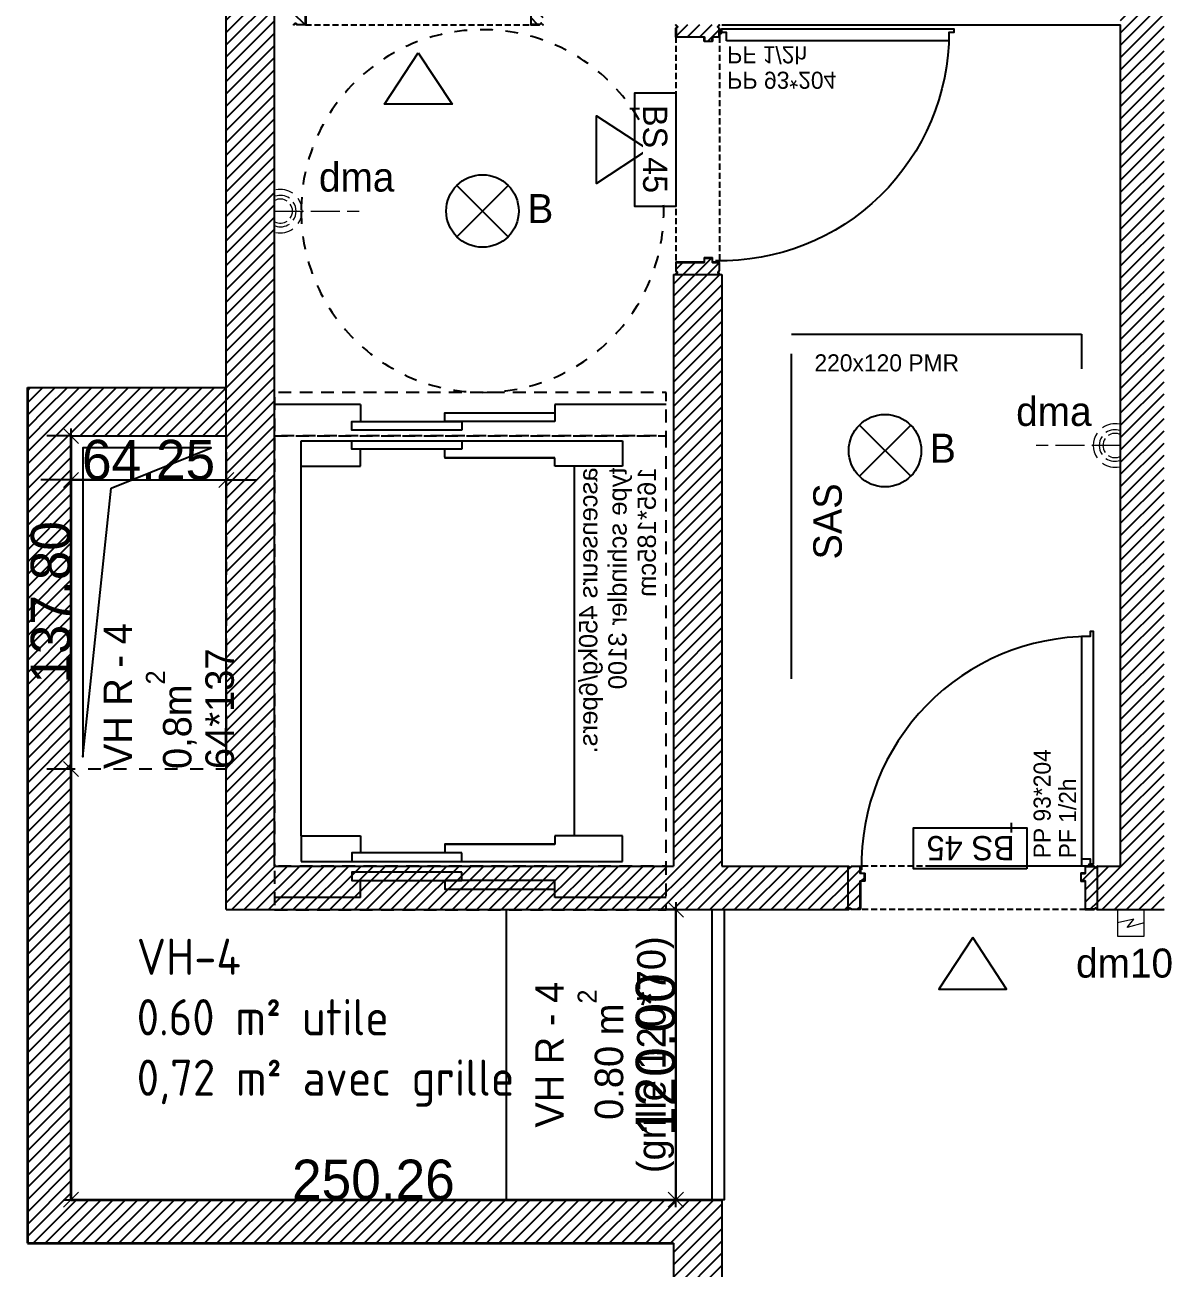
# Model space of a CAD drawing. Header units: centimetres. Extents: x -58072 to 12532, y -30603 to 6224.
# Drawn here: x 4732 to 5203, y 4182 to 4696 of the extents above; entities that cross this region are included whole.
import ezdxf

# ---------------------------------------------------------------- set-up
doc = ezdxf.new("R2010")
doc.units = ezdxf.units.CM
doc.header["$PDMODE"] = 67
for name, pattern in [('ACAD_ISO02W100', [15, 12, -3]), ('Style de ligne -13', [0.147638, 0.098425, -0.049213]), ('Style de ligne -17', [0.347222, 0.20828, -0.138942]), ('Style de ligne -5', [0.20828, 0.069425, -0.138855]), ('VW-01', [0.41656, 0.20828, -0.20828])]:
    doc.linetypes.add(name, pattern=pattern)
doc.layers.get('0').update_dxf_attribs({"color": 252})
for name, color, linetype in [('B BATI-fluides-gaine', 252, 'Continuous'), ('B GÈnÈral_Hatch', 252, 'Continuous'), ('B Général', 252, 'Continuous'), ('C ANNOTATIONS-PMR', 252, 'Style de ligne -5'), ('C ANNOTATIONS-prestations', 252, 'Continuous'), ('prlm-VMC', 93, 'Continuous')]:
    doc.layers.add(name, color=color, linetype=linetype)
doc.layers.add('prlm-ELEC-CFO', color=1, linetype='Continuous', lineweight=25)
doc.layers.add('prlm-ELEC-SSI', color=6, linetype='Continuous', lineweight=25)
doc.layers.add('prlm-ZEROPLOT', color=254, linetype='Continuous', plot=False)
doc.styles.add('Arial', font='arial.ttf', dxfattribs={"height": 12})
doc.styles.add('Eurostile', font='Eurosti.TTF')
doc.styles.add('Eurostile (bold)', font='Eurostib.TTF')
doc.styles.add('Eurostile (italic)', font='Eurostib.TTF')
doc.styles.add('prlm-elec-cfo', font='comic.ttf', dxfattribs={"height": 12})
doc.styles.add('prlm-elec-ssi', font='comic.ttf', dxfattribs={"height": 12})
doc.styles.get("Standard").update_dxf_attribs({"font": 'isocp.shx', "height": 12})
doc.dimstyles.new('100é', dxfattribs={"dimtxt": 14.118001, "dimasz": 6.232178, "dimexe": 10, "dimexo": 25, "dimgap": 1, "dimtad": 1, "dimdec": 1, "dimtxsty": 'Eurostile', "dimblk": 'A 60.VW_SLASH', "dimblk1": 'A 60.VW_SLASH', "dimblk2": 'A 60.VW_SLASH', "dimcen": 0, "dimdle": 10, "dimazin": 0, "dimtfac": 1, "dimtdec": 1, "dimtix": 1, "dimtmove": 0, "dimatfit": 0, "dimldrblk": 'A 60.VW_FILLEDARROW', "dimfxl": 25, "dimfxlon": 1, "dimfrac": 2, "dimtolj": 1, "dimarcsym": 0})
pattern_1 = [(45, (0, 0), (2.4253472, -2.6458333), [])]

# ---------------------------------------------------------------- blocks, each defined once
blk = doc.blocks.new('A 60.Ascenseur 162.185')
at = {"layer": 'B Général'}
for p, q in [((35.5, -5), (0, -5)), ((35.5, -5), (35.5, -12.06)), ((116, -5), (116, -8.53)), ((161.98, -5), (116, -5)), ((70.5, -12.06), (70.5, -8.53)), ((70.5, -8.53), (116, -8.53)), ((116, -8.53), (116, -12.06)), ((32, -15.58), (32, -12.06)), ((32, -12.06), (77.5, -12.06)), ((116, -12.06), (70.5, -12.06)), ((77.5, -12.06), (77.5, -15.58)), ((11, -20), (144, -20)), ((11, -30.58), (11, -20)), ((77.5, -15.58), (32, -15.58)), ((32, -23.53), (32, -20)), ((32, -20), (77.5, -20)), ((77.5, -20), (77.5, -23.53)), ((144, -20), (144, -30.58)), ((77.5, -23.53), (32, -23.53)), ((35.5, -30.58), (35.5, -23.53)), ((70.5, -26.81), (70.5, -23.53)), ((11, -30.58), (35.5, -30.58)), ((70.5, -27.06), (116, -27.06)), ((116, -30.58), (116, -27.06)), ((144, -30.58), (116, -30.58)), ((11, -183.42), (35.5, -183.42)), ((11, -183.42), (11, -194)), ((35.5, -183.42), (35.5, -190.47)), ((144, -183.42), (116, -183.42)), ((116, -183.42), (116, -186.94)), ((144, -194), (144, -183.42)), ((70.5, -186.94), (116, -186.94)), ((70.5, -187.19), (70.5, -190.47)), ((11, -194), (144, -194)), ((77.5, -190.47), (32, -190.47)), ((32, -190.47), (32, -194)), ((32, -194), (77.5, -194)), ((77.5, -194), (77.5, -190.47)), ((77.5, -198.42), (32, -198.42)), ((32, -198.42), (32, -201.94)), ((77.5, -201.94), (77.5, -198.42)), ((32, -201.94), (77.5, -201.94)), ((35.5, -209), (35.5, -201.94)), ((116, -201.94), (70.5, -201.94)), ((70.5, -201.94), (70.5, -205.47)), ((70.5, -205.47), (116, -205.47)), ((116, -205.47), (116, -201.94)), ((116, -209), (116, -205.47)), ((35.5, -209), (0, -209)), ((162, -209), (116, -209))]:
    blk.add_line(p, q, dxfattribs=at)
at = {"layer": 'B Général', "linetype": 'Continuous'}
for p, q in [((11, -30.58), (11, -183.42)), ((124, -183.42), (124, -30.58))]:
    blk.add_line(p, q, dxfattribs=at)
at = {"layer": 'B Général', "linetype": 'Style de ligne -17', "ltscale": 25.4, "flags": 128}
for points in [[(0, 0), (162, 0), (162, -18), (0, -18)], [(0, -18), (162, -18), (162, -196), (0, -196)], [(0, -196), (162, -196), (162, -214), (0, -214)]]:
    blk.add_lwpolyline(points, close=True, dxfattribs=at)
at = {"layer": 'B Général', "flags": 128}
for points in [[(116, -12.06), (70.5, -12.06), (70.5, -8.53), (116, -8.53), (116, -12.06)], [(77.5, -15.58), (32, -15.58), (32, -12.06), (77.5, -12.06), (77.5, -15.58)], [(77.5, -23.53), (32, -23.53), (32, -20), (77.5, -20), (77.5, -23.53)], [(116, -27.06), (70.5, -27.06), (70.5, -27.06), (116, -27.06), (116, -27.06)], [(116, -186.94), (70.5, -186.94), (70.5, -186.94), (116, -186.94), (116, -186.94)], [(77.5, -190.47), (32, -190.47), (32, -194), (77.5, -194), (77.5, -190.47)], [(77.5, -198.42), (32, -198.42), (32, -201.94), (77.5, -201.94), (77.5, -198.42)], [(116, -201.94), (70.5, -201.94), (70.5, -205.47), (116, -205.47), (116, -201.94)]]:
    blk.add_lwpolyline(points, dxfattribs=at)
at = {"layer": 'B Général', "linetype": 'VW-01', "ltscale": 25.4}
blk.add_circle((86, -289), 75, dxfattribs=at)
at = {"layer": 'C ANNOTATIONS-prestations', "insert": (125.95, -182.94), "char_height": 7.5758, "attachment_point": 1, "rotation": 90, "line_spacing_factor": 0.959385, "style": 'Arial'}
blk.add_mtext('ascenseurs 450kg/6pers.\\Ptype schindler 3100\\P165*185cm', dxfattribs=at)
blk = doc.blocks.new('A 60.PP 93_204 PF1_2h mur20')
at = {"layer": 'B GÈnÈral_Hatch', "linetype": 'Continuous'}
h = blk.add_hatch(dxfattribs=at)
h.set_pattern_fill('50_BETON', color=256, style=0, pattern_type=2)
h.set_pattern_definition(pattern_1)
edge = h.paths.add_edge_path()
edge.add_line((-51.6, -8.95), (-50.94, -8.37))
edge.add_line((-50.94, -8.37), (-50.93, -8.36))
edge.add_arc((-50.79, -8.52), 0.2, 48.9909, 131.0091, ccw=False)
edge.add_line((-50.66, -8.36), (-50.65, -8.37))
edge.add_line((-50.65, -8.37), (-50.1, -8.86))
edge.add_line((-50.1, -8.86), (-50.1, -8.86))
edge.add_arc((-50.06, -8.82), 0.05, 228.9909, 270)
edge.add_line((-50.06, -8.87), (-50.06, -8.87))
edge.add_line((-50.06, -8.87), (-46.7, -8.87))
edge.add_line((-46.7, -8.87), (-46.69, -8.87))
edge.add_arc((-46.69, -8.83), 0.0435, 270, 360)
edge.add_line((-46.65, -8.83), (-46.65, 2.7))
edge.add_arc((-46.48, 2.7), 0.174, 90, 180, ccw=False)
edge.add_line((-46.48, 2.87), (-46.45, 2.87))
edge.add_line((-46.45, 2.87), (-44.9, 2.87))
edge.add_line((-44.9, 2.87), (-44.89, 2.87))
edge.add_arc((-44.89, 2.91), 0.0435, 270, 360)
edge.add_line((-44.85, 2.91), (-44.85, 5.96))
edge.add_arc((-44.89, 5.96), 0.0435, 0, 90)
edge.add_line((-44.89, 6), (-44.9, 6))
edge.add_line((-44.9, 6), (-46.45, 6))
edge.add_line((-46.45, 6), (-46.48, 6))
edge.add_arc((-46.48, 6.17), 0.174, 180, 270, ccw=False)
edge.add_line((-46.65, 6.17), (-46.65, 8.83))
edge.add_arc((-46.69, 8.83), 0.0435, 0, 90)
edge.add_line((-46.69, 8.87), (-46.7, 8.87))
edge.add_line((-46.7, 8.87), (-50.06, 8.87))
edge.add_line((-50.06, 8.87), (-50.06, 8.87))
edge.add_arc((-50.06, 8.82), 0.05, 90, 131.0091)
edge.add_line((-50.1, 8.86), (-50.1, 8.86))
edge.add_line((-50.1, 8.86), (-50.65, 8.37))
edge.add_line((-50.65, 8.37), (-50.66, 8.37))
edge.add_arc((-50.79, 8.52), 0.2, 233.0967, 311.0091, ccw=False)
edge.add_line((-50.91, 8.36), (-50.92, 8.36))
edge.add_line((-50.92, 8.36), (-51.44, 8.81))
edge.add_line((-51.44, 8.81), (-51.44, 8.81))
edge.add_line((-51.44, 8.81), (-51.6, 8.95))
edge.add_line((-51.6, 8.95), (-51.6, -8.95))
h = blk.add_hatch(dxfattribs=at)
h.set_pattern_fill('50_BETON', color=256, style=0, pattern_type=2)
h.set_pattern_definition(pattern_1)
edge = h.paths.add_edge_path()
edge.add_line((51.6, -8.95), (50.94, -8.37))
edge.add_line((50.94, -8.37), (50.93, -8.36))
edge.add_arc((50.79, -8.52), 0.2, 48.9909, 131.0091)
edge.add_line((50.66, -8.36), (50.65, -8.37))
edge.add_line((50.65, -8.37), (50.1, -8.86))
edge.add_line((50.1, -8.86), (50.1, -8.86))
edge.add_arc((50.06, -8.82), 0.05, 270, 311.0091, ccw=False)
edge.add_line((50.06, -8.87), (50.06, -8.87))
edge.add_line((50.06, -8.87), (46.7, -8.87))
edge.add_line((46.7, -8.87), (46.69, -8.87))
edge.add_arc((46.69, -8.83), 0.0435, 180, 270, ccw=False)
edge.add_line((46.65, -8.83), (46.65, 2.7))
edge.add_arc((46.48, 2.7), 0.174, 0, 90)
edge.add_line((46.48, 2.87), (46.45, 2.87))
edge.add_line((46.45, 2.87), (44.9, 2.87))
edge.add_line((44.9, 2.87), (44.89, 2.87))
edge.add_arc((44.89, 2.91), 0.0435, 180, 270, ccw=False)
edge.add_line((44.85, 2.91), (44.85, 5.96))
edge.add_arc((44.89, 5.96), 0.0435, 90, 180, ccw=False)
edge.add_line((44.89, 6), (44.9, 6))
edge.add_line((44.9, 6), (46.45, 6))
edge.add_line((46.45, 6), (46.48, 6))
edge.add_arc((46.48, 6.17), 0.174, 270, 360)
edge.add_line((46.65, 6.17), (46.65, 8.83))
edge.add_arc((46.69, 8.83), 0.0435, 90, 180, ccw=False)
edge.add_line((46.69, 8.87), (46.7, 8.87))
edge.add_line((46.7, 8.87), (50.06, 8.87))
edge.add_line((50.06, 8.87), (50.06, 8.87))
edge.add_arc((50.06, 8.82), 0.05, 48.9909, 90, ccw=False)
edge.add_line((50.1, 8.86), (50.1, 8.86))
edge.add_line((50.1, 8.86), (50.65, 8.37))
edge.add_line((50.65, 8.37), (50.66, 8.37))
edge.add_arc((50.79, 8.52), 0.2, 228.9909, 306.9033)
edge.add_line((50.91, 8.36), (50.92, 8.36))
edge.add_line((50.92, 8.36), (51.44, 8.81))
edge.add_line((51.44, 8.81), (51.44, 8.81))
edge.add_line((51.44, 8.81), (51.6, 8.95))
edge.add_line((51.6, 8.95), (51.6, -8.95))
at = {"layer": 'B Général', "linetype": 'Style de ligne -13', "ltscale": 25.4}
for p, q in [((46.7, 9), (-46.7, 9)), ((46.7, -9), (-46.7, -9))]:
    blk.add_line(p, q, dxfattribs=at)
at = {"layer": 'B Général', "linetype": 'Continuous', "flags": 128}
for points in [[(45, 12), (48.5, 12), (48.5, 10), (50, 10), (50.01, 106), (48.51, 106), (48.51, 104), (45.01, 104)], [(0, -20.5), (-14, -41.85), (14, -41.85)]]:
    blk.add_lwpolyline(points, close=True, dxfattribs=at)
for points in [[(-46.5, 8.83), (-46.5, 6.17, 0.414214), (-46.46, 6.13), (-46.45, 6.13), (-44.9, 6.13), (-44.87, 6.13, -0.414214), (-44.7, 5.96), (-44.7, 2.91, -0.414214), (-44.87, 2.74), (-44.9, 2.74), (-46.45, 2.74), (-46.46, 2.74, 0.414214), (-46.5, 2.7), (-46.5, -8.83, -0.414214), (-46.67, -9), (-46.7, -9), (-50.06, -9), (-50.07, -9, -0.18087), (-50.2, -8.95), (-50.2, -8.95), (-50.76, -8.47), (-50.76, -8.46, 0.373975), (-50.83, -8.46), (-50.83, -8.47), (-51.49, -9.04), (-51.6, -8.95), (-50.94, -8.37), (-50.93, -8.36, -0.373975), (-50.66, -8.36), (-50.65, -8.37), (-50.1, -8.86), (-50.1, -8.86, 0.18087), (-50.06, -8.87), (-50.06, -8.87), (-46.7, -8.87), (-46.69, -8.87, 0.414214), (-46.65, -8.83), (-46.65, 2.7, -0.414214), (-46.48, 2.87), (-46.45, 2.87), (-44.9, 2.87), (-44.89, 2.87, 0.414214), (-44.85, 2.91), (-44.85, 5.96, 0.414214), (-44.89, 6), (-44.9, 6), (-46.45, 6), (-46.48, 6, -0.414214), (-46.65, 6.17), (-46.65, 8.83, 0.414214), (-46.69, 8.87), (-46.7, 8.87), (-50.06, 8.87), (-50.06, 8.87, 0.18087), (-50.1, 8.86), (-50.1, 8.86), (-50.65, 8.37), (-50.66, 8.37, -0.353689), (-50.91, 8.36), (-50.92, 8.36), (-51.44, 8.81), (-51.44, 8.81), (-51.6, 8.95), (-51.49, 9.04), (-50.88, 8.51, 0.385556), (-50.77, 8.46), (-50.76, 8.47), (-50.2, 8.95), (-50.2, 8.95, -0.18087), (-50.07, 9), (-50.06, 9), (-46.7, 9), (-46.67, 9, -0.414214)], [(46.5, 8.83), (46.5, 6.17, -0.414214), (46.46, 6.13), (46.45, 6.13), (44.9, 6.13), (44.87, 6.13, 0.414214), (44.7, 5.96), (44.7, 2.91, 0.414214), (44.87, 2.74), (44.9, 2.74), (46.45, 2.74), (46.46, 2.74, -0.414214), (46.5, 2.7), (46.5, -8.83, 0.414214), (46.67, -9), (46.7, -9), (50.06, -9), (50.07, -9, 0.18087), (50.2, -8.95), (50.2, -8.95), (50.76, -8.47), (50.76, -8.46, -0.373975), (50.83, -8.46), (50.83, -8.47), (51.49, -9.04), (51.6, -8.95), (50.94, -8.37), (50.93, -8.36, 0.373975), (50.66, -8.36), (50.65, -8.37), (50.1, -8.86), (50.1, -8.86, -0.18087), (50.06, -8.87), (50.06, -8.87), (46.7, -8.87), (46.69, -8.87, -0.414214), (46.65, -8.83), (46.65, 2.7, 0.414214), (46.48, 2.87), (46.45, 2.87), (44.9, 2.87), (44.89, 2.87, -0.414214), (44.85, 2.91), (44.85, 5.96, -0.414214), (44.89, 6), (44.9, 6), (46.45, 6), (46.48, 6, 0.414214), (46.65, 6.17), (46.65, 8.83, -0.414214), (46.69, 8.87), (46.7, 8.87), (50.06, 8.87), (50.06, 8.87, -0.18087), (50.1, 8.86), (50.1, 8.86), (50.65, 8.37), (50.66, 8.37, 0.353689), (50.91, 8.36), (50.92, 8.36), (51.44, 8.81), (51.44, 8.81), (51.6, 8.95), (51.49, 9.04), (50.88, 8.51, -0.385556), (50.77, 8.46), (50.76, 8.47), (50.2, 8.95), (50.2, 8.95, 0.18087), (50.07, 9), (50.06, 9), (46.7, 9), (46.67, 9, 0.414214)]]:
    blk.add_lwpolyline(points, format="xyb", close=True, dxfattribs=at)
at = {"layer": 'B Général', "linetype": 'Continuous'}
blk.add_circle((48.5, 9.5), 0.5, dxfattribs=at)
blk.add_arc((48.5, 9.5), 94.5, 90, 181.2323, dxfattribs=at)
at = {"layer": 'C ANNOTATIONS-prestations', "insert": (25.17, 12.23), "char_height": 7.059, "attachment_point": 1, "rotation": 90, "line_spacing_factor": 0.894142, "style": 'Eurostile'}
blk.add_mtext('PP 93*204\\PPF 1/2h\\P', dxfattribs=at)
blk = doc.blocks.new('A 60.Rectangle 220.120 PMR')
at = {"layer": 'B Général', "linetype": 'VW-01', "ltscale": 645.16, "flags": 128}
blk.add_lwpolyline([(-60, 110), (60, 110), (60, -110), (-60, -110)], close=True, dxfattribs=at)
at = {"layer": 'B Général', "ltscale": 25.4, "insert": (-20.59, 98.12), "char_height": 7.059, "attachment_point": 5, "line_spacing_factor": 0.894142, "style": 'Eurostile (italic)'}
blk.add_mtext('220x120 PMR', dxfattribs=at)
blk = doc.blocks.new('A 60.VW_SLASH')
at = {"linetype": 'ByBlock', "lineweight": -2}
blk.add_line((1.605, 0), (-1, 0), dxfattribs=at)
at = {"linetype": 'Continuous', "lineweight": 20, "flags": 128}
blk.add_lwpolyline([(0.5, 0.5), (-0.5, -0.5)], dxfattribs=at)
blk = doc.blocks.new('*D182')
at = {"layer": 'Defpoints', "color": 0, "transparency": 16777216}
for p in [(4750.71, 4544.59), (4814.96, 4544.59), (4814.96, 4508.14)]:
    blk.add_point(p, dxfattribs=at)
at = {"layer": 'prlm-VMC', "color": 0, "lineweight": -2, "transparency": 16777216}
for p, q in [((4750.71, 4519.59), (4750.71, 4498.14)), ((4814.96, 4519.59), (4814.96, 4498.14)), ((4744.48, 4508.14), (4738.25, 4508.14)), ((4750.71, 4508.14), (4814.96, 4508.14)), ((4821.2, 4508.14), (4827.43, 4508.14))]:
    blk.add_line(p, q, dxfattribs=at)
at = {"layer": 'prlm-VMC', "color": 0, "lineweight": -2, "transparency": 16777216, "xscale": 6.232177734375, "yscale": 6.232177734375, "zscale": 6.232177734375}
blk.add_blockref('A 60.VW_SLASH', (4750.71, 4508.14), dxfattribs=at)
at = {"layer": 'prlm-VMC', "color": 0, "lineweight": -2, "transparency": 16777216, "xscale": 6.232177734375, "yscale": 6.232177734375, "zscale": 6.232177734375, "rotation": 180}
blk.add_blockref('A 60.VW_SLASH', (4814.96, 4508.14), dxfattribs=at)
at = {"layer": 'prlm-VMC', "color": 0, "transparency": 16777216, "insert": (4782.84, 4516.39), "char_height": 16.458, "attachment_point": 5, "style": 'Eurostile'}
blk.add_mtext('\\A1;64.25', dxfattribs=at)
blk = doc.blocks.new('A 60.VW_FILLEDARROW')
at = {"linetype": 'Continuous'}
blk.add_hatch(color=250, dxfattribs=at).paths.add_polyline_path([(-1.604, 0.43), (0, 0), (-1.604, -0.43)])
at = {"linetype": 'Continuous', "flags": 128}
blk.add_lwpolyline([(-1.604, 0.43), (0, 0), (-1.604, -0.43)], close=True, dxfattribs=at)
blk = doc.blocks.new('B 60.VW_SLASH')
at = {"linetype": 'ByBlock', "lineweight": -2}
blk.add_line((0.5, 0), (-1, 0), dxfattribs=at)
at = {"linetype": 'Continuous', "lineweight": 20, "flags": 128}
blk.add_lwpolyline([(0.5, 0.5), (-0.5, -0.5)], dxfattribs=at)
blk = doc.blocks.new('*D184')
at = {"layer": 'Defpoints', "color": 0, "transparency": 16777216}
for p in [(5000.97, 4330.43), (5000.97, 4210.43), (5000.97, 4210.43)]:
    blk.add_point(p, dxfattribs=at)
at = {"layer": 'prlm-VMC', "color": 0, "lineweight": -2, "transparency": 16777216}
for p, q in [((5000.97, 4330.43), (4990.97, 4330.43)), ((5000.97, 4324.19), (5000.97, 4216.66)), ((5000.97, 4210.43), (4990.97, 4210.43))]:
    blk.add_line(p, q, dxfattribs=at)
at = {"layer": 'prlm-VMC', "color": 0, "lineweight": -2, "transparency": 16777216, "xscale": 6.232177734375, "yscale": 6.232177734375, "zscale": 6.232177734375}
for p, rotation in [((5000.97, 4330.43), 90), ((5000.97, 4210.43), 270)]:
    blk.add_blockref('B 60.VW_SLASH', p, dxfattribs=dict(at, rotation=rotation))
at = {"layer": 'prlm-VMC', "color": 0, "transparency": 16777216, "insert": (4992.72, 4270.43), "char_height": 16.458, "attachment_point": 5, "rotation": 90, "style": 'Eurostile'}
blk.add_mtext('\\A1;120.00', dxfattribs=at)
blk = doc.blocks.new('*D185')
at = {"layer": 'Defpoints', "color": 0, "transparency": 16777216}
for p in [(4750.71, 4210.43), (4750.71, 4210.43), (5000.97, 4210.43)]:
    blk.add_point(p, dxfattribs=at)
at = {"layer": 'prlm-VMC', "color": 0, "lineweight": -2, "transparency": 16777216}
for p, q in [((4750.71, 4210.43), (4750.71, 4220.43)), ((5000.97, 4210.43), (5000.97, 4220.43)), ((4994.74, 4210.43), (4756.95, 4210.43))]:
    blk.add_line(p, q, dxfattribs=at)
at = {"layer": 'prlm-VMC', "color": 0, "lineweight": -2, "transparency": 16777216, "xscale": 6.232177734375, "yscale": 6.232177734375, "zscale": 6.232177734375, "rotation": 180}
blk.add_blockref('B 60.VW_SLASH', (4750.71, 4210.43), dxfattribs=at)
at = {"layer": 'prlm-VMC', "color": 0, "lineweight": -2, "transparency": 16777216, "xscale": 6.232177734375, "yscale": 6.232177734375, "zscale": 6.232177734375}
blk.add_blockref('B 60.VW_SLASH', (5000.97, 4210.43), dxfattribs=at)
at = {"layer": 'prlm-VMC', "color": 0, "transparency": 16777216, "insert": (4875.84, 4218.68), "char_height": 16.458, "attachment_point": 5, "style": 'Eurostile'}
blk.add_mtext('\\A1;250.26', dxfattribs=at)
blk = doc.blocks.new('*D186')
at = {"layer": 'Defpoints', "color": 0, "transparency": 16777216}
for p in [(4750.71, 4526.39), (4750.71, 4388.59), (4750.71, 4388.59)]:
    blk.add_point(p, dxfattribs=at)
at = {"layer": 'prlm-VMC', "color": 0, "lineweight": -2, "transparency": 16777216}
for p, q in [((4750.71, 4526.39), (4740.71, 4526.39)), ((4750.71, 4520.16), (4750.71, 4394.82)), ((4750.71, 4388.59), (4740.71, 4388.59))]:
    blk.add_line(p, q, dxfattribs=at)
at = {"layer": 'prlm-VMC', "color": 0, "lineweight": -2, "transparency": 16777216, "xscale": 6.232177734375, "yscale": 6.232177734375, "zscale": 6.232177734375}
for p, rotation in [((4750.71, 4526.39), 90), ((4750.71, 4388.59), 270)]:
    blk.add_blockref('B 60.VW_SLASH', p, dxfattribs=dict(at, rotation=rotation))
at = {"layer": 'prlm-VMC', "color": 0, "transparency": 16777216, "insert": (4742.47, 4457.49), "char_height": 16.458, "attachment_point": 5, "rotation": 90, "style": 'Eurostile'}
blk.add_mtext('\\A1;137.80', dxfattribs=at)
blk = doc.blocks.new('xi.lumB')
at = {"layer": 'prlm-ELEC-CFO', "color": 0, "linetype": 'ByBlock'}
for p, q in [((10.61, 10.61), (-10.61, -10.61)), ((-10.61, 10.61), (10.61, -10.61))]:
    blk.add_line(p, q, dxfattribs=at)
blk.add_circle((0, 0), 15, dxfattribs=at)
blk = doc.blocks.new('xi.dma')
at = {"layer": 'prlm-ELEC-CFO', "color": 0, "linetype": 'ACAD_ISO02W100', "lineweight": 5, "flags": 128}
for points in [[(0, 0), (0, 35)], [(-20, 0), (20, 0)]]:
    blk.add_lwpolyline(points, dxfattribs=at)
at = {"layer": 'prlm-ELEC-CFO', "color": 0, "linetype": 'ByBlock', "lineweight": 5}
for radius, start, end in [(9, 55, 125), (9, 145, 191.803), (6.5, 145, 199.0387), (5, 145, 207.3745), (6.5, 55, 125), (5, 55, 125), (5, 332.6255, 35), (6.5, 340.9613, 35), (9, 348.197, 35)]:
    blk.add_arc((0, 2.41), radius, start, end, dxfattribs=at)
blk = doc.blocks.new('xi.bs45')
at = {"layer": 'prlm-ELEC-SSI', "color": 0, "linetype": 'ByBlock', "lineweight": -2}
blk.add_lwpolyline([(-23.46, 17), (23.46, 17), (23.46, 0), (-23.46, 0)], close=True, dxfattribs=at)
at = {"layer": 'prlm-ZEROPLOT', "color": 254, "linetype": 'ByBlock', "lineweight": -2}
blk.add_lwpolyline([(-17, -1.98), (-17, 2.02)], dxfattribs=at)
at = {"layer": 'prlm-ELEC-SSI', "color": 0, "linetype": 'ByBlock', "lineweight": -2, "insert": (-0.24, 8.39), "char_height": 10, "width": 43.7694, "attachment_point": 5, "style": 'prlm-elec-cfo', "bg_fill": 3, "box_fill_scale": 1, "bg_fill_color": 256, "bg_fill_transparency": 0}
blk.add_mtext('BS 45', dxfattribs=at)
blk = doc.blocks.new('xi.dm')
at = {"layer": 'prlm-ELEC-SSI', "color": 0, "lineweight": 20, "flags": 128}
blk.add_lwpolyline([(5.5, 0), (5.5, 11), (-5.5, 11), (-5.5, 0)], close=True, dxfattribs=at)
at = {"layer": 'prlm-ELEC-SSI', "color": 0, "linetype": 'ByBlock', "lineweight": 13, "flags": 128}
blk.add_lwpolyline([(-5.5, 5.5), (1.52, 7.39), (-1.23, 3.91), (5.5, 5.5)], dxfattribs=at)

msp = doc.modelspace()

# ---------------------------------------------------------------- hatches: boundary and pattern name
at = {"layer": 'B GÈnÈral_Hatch', "linetype": 'Continuous'}
h = msp.add_hatch(dxfattribs=at)
h.set_pattern_fill('50_BETON', color=256, style=0, pattern_type=2)
h.set_pattern_definition(pattern_1)
h.paths.add_polyline_path([(4834.965, 4884.389), (4814.965, 4909.389), (4814.965, 4330.427), (4834.965, 4348.427)])
h = msp.add_hatch(dxfattribs=at)
h.set_pattern_fill('50_BETON', color=256, style=0, pattern_type=2)
h.set_pattern_definition(pattern_1)
h.paths.add_polyline_path([(5202.965, 4884.389), (5184.965, 4884.389), (5184.965, 4348.427), (5202.965, 4330.427)])
h = msp.add_hatch(dxfattribs=at)
h.set_pattern_fill('50_BETON', color=256, style=0, pattern_type=2)
h.set_pattern_definition(pattern_1)
h.paths.add_polyline_path([(4999.965, 4348.427), (5019.965, 4348.427), (5019.965, 4593.189), (4999.965, 4593.189)])
h = msp.add_hatch(dxfattribs=at)
h.set_pattern_fill('50_BETON', color=256, style=0, pattern_type=2)
h.set_pattern_definition(pattern_1)
h.paths.add_polyline_path([(4814.965, 4546.389), (4732.715, 4546.389), (4750.715, 4526.389), (4814.965, 4526.389)])
h = msp.add_hatch(dxfattribs=at)
h.set_pattern_fill('50_BETON', color=256, style=0, pattern_type=2)
h.set_pattern_definition(pattern_1)
h.paths.add_polyline_path([(4732.715, 4192.427), (4750.715, 4210.427), (4750.715, 4526.389), (4732.715, 4546.389)])
h = msp.add_hatch(dxfattribs=at)
h.set_pattern_fill('50_BETON', color=256, style=0, pattern_type=2)
h.set_pattern_definition(pattern_1)
h.paths.add_polyline_path([(5072.198, 4348.427), (4834.965, 4348.427), (4814.965, 4330.427), (5072.198, 4330.427)])
h = msp.add_hatch(dxfattribs=at)
h.set_pattern_fill('50_BETON', color=256, style=0, pattern_type=2)
h.set_pattern_definition(pattern_1)
h.paths.add_polyline_path([(5202.965, 4330.427), (5184.965, 4348.427), (5175.398, 4348.427), (5175.398, 4330.427)])
h = msp.add_hatch(dxfattribs=at)
h.set_pattern_fill('50_BETON', color=256, style=0, pattern_type=2)
h.set_pattern_definition(pattern_1)
h.paths.add_polyline_path([(4999.962, 4192.427), (5019.962, 4210.427), (4750.715, 4210.427), (4732.715, 4192.427)])
h = msp.add_hatch(dxfattribs=at)
h.set_pattern_fill('50_BETON', color=256, style=0, pattern_type=2)
h.set_pattern_definition(pattern_1)
h.paths.add_polyline_path([(4999.962, 3141.389), (5019.962, 3121.389), (5019.962, 4210.427), (4999.962, 4192.427)])

# ---------------------------------------------------------------- linework, layer by layer
at = {"layer": 'B Général', "linetype": 'Continuous', "lineweight": 18}
for p, q in [((4814.965, 4330.427), (4814.965, 4909.389)), ((4834.965, 4348.427), (4834.965, 4884.389)), ((5019.965, 4696.389), (5184.965, 4696.389)), ((5184.965, 4348.427), (5184.965, 4696.389)), ((4999.965, 4593.189), (4999.965, 4348.427)), ((5019.965, 4593.189), (5019.965, 4348.427)), ((4732.715, 4546.389), (4814.965, 4546.389)), ((4750.715, 4526.389), (4814.965, 4526.389)), ((4834.965, 4348.427), (4999.965, 4348.427)), ((5019.965, 4348.427), (5072.198, 4348.427)), ((5175.398, 4348.427), (5184.965, 4348.427)), ((4814.965, 4330.427), (5072.198, 4330.427)), ((5175.398, 4330.427), (5202.965, 4330.427)), ((5019.962, 4210.427), (5019.962, 3779.389)), ((4999.962, 4192.427), (4999.962, 3141.389))]:
    msp.add_line(p, q, dxfattribs=at)
at = {"layer": 'B Général', "linetype": 'Continuous'}
for p, q in [((4814.965, 4330.427), (4814.965, 4909.389)), ((4834.965, 4348.427), (4834.965, 4884.389)), ((5019.965, 4696.389), (5184.965, 4696.389)), ((5184.965, 4348.427), (5184.965, 4696.389)), ((4999.965, 4593.189), (4999.965, 4348.427)), ((4999.965, 4593.189), (5019.965, 4593.189)), ((5019.965, 4593.189), (5019.965, 4348.427)), ((4732.715, 4546.389), (4814.965, 4546.389)), ((4732.715, 4546.389), (4732.715, 4192.427)), ((4750.715, 4526.389), (4814.965, 4526.389)), ((4750.715, 4526.389), (4750.715, 4210.427)), ((4834.965, 4348.427), (4999.965, 4348.427)), ((5019.965, 4348.427), (5072.198, 4348.427)), ((5072.198, 4330.427), (5072.198, 4348.427)), ((5175.398, 4348.427), (5184.965, 4348.427)), ((5175.398, 4330.427), (5175.398, 4348.427)), ((4814.965, 4330.427), (5072.198, 4330.427)), ((5175.398, 4330.427), (5202.965, 4330.427)), ((4750.715, 4210.427), (5019.962, 4210.427)), ((5019.962, 4210.427), (5019.962, 3779.389)), ((4732.715, 4192.427), (4999.962, 4192.427)), ((4999.962, 4192.427), (4999.962, 3141.389))]:
    msp.add_line(p, q, dxfattribs=at)
at = {"layer": 'B Général', "linetype": 'Continuous', "lineweight": 35}
for p, q in [((4732.715, 4546.389), (4732.715, 4192.427)), ((4750.715, 4526.389), (4750.715, 4210.427)), ((4750.715, 4210.427), (5019.962, 4210.427)), ((4732.715, 4192.427), (4999.962, 4192.427))]:
    msp.add_line(p, q, dxfattribs=at)
at = {"layer": 'B Général', "linetype": 'VW-01', "lineweight": 25, "ltscale": 25.4, "flags": 128}
msp.add_lwpolyline([(4750.715, 4526.389), (4814.965, 4526.389), (4814.965, 4388.586), (4750.715, 4388.586)], close=True, dxfattribs=at)
at = {"layer": 'B Général', "linetype": 'Continuous', "flags": 128}
msp.add_lwpolyline([(4767.409, 4504.778), (4808.679, 4521.389), (4755.715, 4521.389), (4755.715, 4393.586)], close=True, dxfattribs=at)
at = {"layer": 'B Général', "flags": 128}
for points in [[(5000.97, 4330.427), (5020.97, 4330.427), (5020.97, 4210.427), (5000.97, 4210.427)], [(5015.97, 4330.427), (5020.97, 4330.427), (5020.97, 4210.427), (5015.97, 4210.427)]]:
    msp.add_lwpolyline(points, close=True, dxfattribs=at)
at = {"layer": 'C ANNOTATIONS-prestations', "flags": 128}
msp.add_lwpolyline([(4930.969, 4330.427), (5000.969, 4330.427), (5000.969, 4210.427), (4930.969, 4210.427)], close=True, dxfattribs=at)

# ---------------------------------------------------------------- block references
at = {"layer": 'B Général', "xscale": -1}
for name, p, rotation in [('A 60.PP 93_204 PF1_2h mur20', (4894.431, 4705.389), 359.9999999868214), ('A 60.PP 93_204 PF1_2h mur20', (5009.965, 4644.789), 269.9999999868213), ('A 60.Ascenseur 162.185', (4834.965, 4330.389), 180.0000037643243)]:
    msp.add_blockref(name, p, dxfattribs=dict(at, rotation=rotation))
at = {"layer": 'B Général', "rotation": 359.9999999868214}
msp.add_blockref('A 60.PP 93_204 PF1_2h mur20', (5123.798, 4339.427), dxfattribs=at)
at = {"layer": 'C ANNOTATIONS-PMR', "ltscale": 25.4}
msp.add_blockref('A 60.Rectangle 220.120 PMR', (5108.798, 4458.427), dxfattribs=at)
at = {"layer": 'prlm-ELEC-CFO'}
for p, rotation in [((4834.965, 4619.346), 270.0000000020157), ((5185.041, 4522.408), 90.00000000201578)]:
    msp.add_blockref('xi.dma', p, dxfattribs=dict(at, rotation=rotation))
for p in [(4920.965, 4619.389), (5087.5, 4520.274)]:
    msp.add_blockref('xi.lumB', p, dxfattribs=at)
at = {"layer": 'prlm-ELEC-SSI', "rotation": 180}
msp.add_blockref('xi.dm', (5189.181, 4330.427), dxfattribs=at)

# ---------------------------------------------------------------- texts
at = {"layer": 'B BATI-fluides-gaine', "insert": (4942.815, 4270.427), "char_height": 11.765, "width": 120.00008, "attachment_point": 2, "rotation": 90, "line_spacing_factor": 0.894142, "style": 'Eurostile (bold)'}
msp.add_mtext('VH R - 4{\\fEurostile|b0|i0|c0|p0;\\P0.80 m}{\\fEurostile|b0|i0|c0|p0;\\H0.6667x;\\S2^ ;}{\\fEurostile|b0|i0|c0|p0;\\P(grille 120*70)}', dxfattribs=at)
at = {"layer": 'B Général', "insert": (5057.828, 4491), "char_height": 11.765, "attachment_point": 2, "rotation": 90, "line_spacing_factor": 0.894142, "style": 'Eurostile'}
msp.add_mtext('SAS', dxfattribs=at)
at = {"layer": 'C ANNOTATIONS-prestations', "insert": (4764.218, 4388.586), "char_height": 11.765, "width": 100.53528, "attachment_point": 1, "rotation": 90, "line_spacing_factor": 0.894142, "style": 'Eurostile (bold)'}
msp.add_mtext('VH R - 4{\\fEurostile|b0|i0|c0|p0;\\P0,8m}{\\fEurostile|b0|i0|c0|p0;\\H0.6667x;\\S2^ ;}{\\fEurostile|b0|i0|c0|p0;\\P64*137}', dxfattribs=at)
at = {"layer": 'prlm-VMC', "insert": (4777.945, 4318.434), "char_height": 15, "attachment_point": 1}
msp.add_mtext_dynamic_manual_height_columns('VH-4\\P0.60 m² utile\\P0,72 m² avec grille', width=181.37032, gutter_width=75, heights=[0], dxfattribs=at)

# ---------------------------------------------------------------- dimensions: what is measured, and where the dimension line sits
at = {"layer": 'prlm-VMC'}
for base, p1, p2, picture, middle in [((4814.965, 4508.138), (4750.715, 4544.587), (4814.965, 4544.587), '*D182', (4782.84, 4516.387)), ((4750.7147, 4210.4265), (5000.9703, 4210.4265), (4750.7147, 4210.4265), '*D185', (4875.8425, 4218.6757))]:
    dim = msp.add_linear_dim(base=base, p1=p1, p2=p2, dimstyle='100é', override={"dimdec": 2, "dimzin": 0, "dimdsep": 46, "dimpost": '<>'}, dxfattribs=at)
    dim.commit()
    dim.dimension.update_dxf_attribs({"geometry": picture, "text_midpoint": middle})
for base, p1, p2, picture, middle in [((4750.715, 4388.586), (4750.715, 4526.389), (4750.715, 4388.586), '*D186', (4742.465, 4457.487)), ((5000.97, 4210.427), (5000.97, 4330.427), (5000.97, 4210.427), '*D184', (4992.721, 4270.427))]:
    dim = msp.add_linear_dim(base=base, p1=p1, p2=p2, angle=90, dimstyle='100é', override={"dimdec": 2, "dimzin": 0, "dimdsep": 46, "dimpost": '<>'}, dxfattribs=at)
    dim.commit()
    dim.dimension.update_dxf_attribs({"geometry": picture, "text_midpoint": middle})

# ---------------------------------------------------------------- next in the draw order: block references
at = {"layer": 'prlm-ELEC-SSI'}
for p, rotation in [((4983.965, 4644.789), 270), ((5122.698, 4364.326), 180)]:
    msp.add_blockref('xi.bs45', p, dxfattribs=dict(at, rotation=rotation))

# ---------------------------------------------------------------- next in the draw order: texts
at = {"layer": 'prlm-ELEC-CFO', "lineweight": 20, "char_height": 12, "attachment_point": 2, "line_spacing_factor": 0.8, "style": 'prlm-elec-cfo', "bg_fill": 3, "box_fill_scale": 0.95, "bg_fill_color": 256, "bg_fill_transparency": 0}
for s, insert in [('dma', (4868.928, 4639.446)), ('B', (4944.913, 4626.389)), ('dma', (5157.36, 4542.508)), ('B', (5111.448, 4527.275))]:
    msp.add_mtext(s, dxfattribs=dict(at, insert=insert))
at = {"layer": 'prlm-ELEC-SSI', "lineweight": 20, "insert": (5186.596, 4314.327), "char_height": 12, "attachment_point": 2, "line_spacing_factor": 0.8, "style": 'prlm-elec-ssi', "bg_fill": 3, "box_fill_scale": 0.95, "bg_fill_color": 256, "bg_fill_transparency": 0}
msp.add_mtext('{dm10}', dxfattribs=at)

doc.saveas('drawing.dxf')
